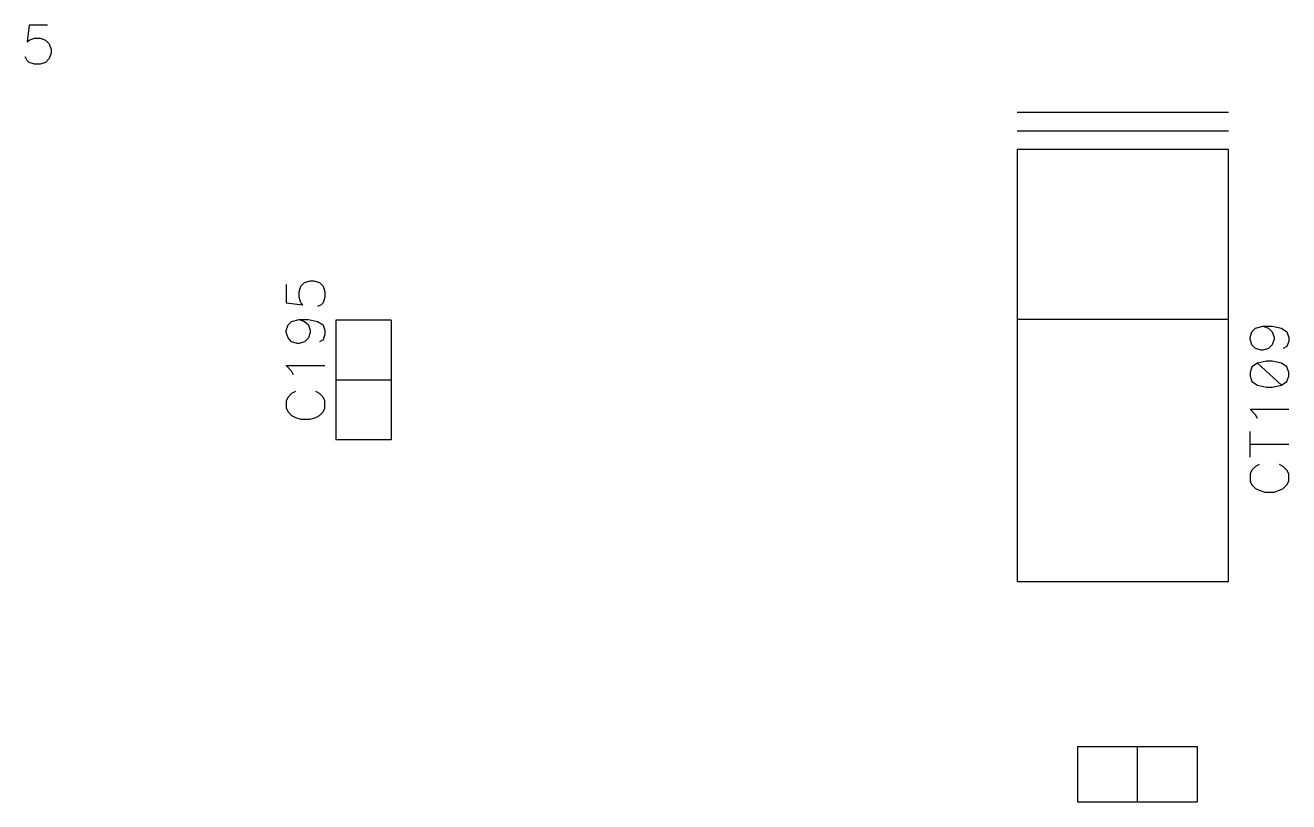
# Model space of a CAD drawing. Extents: x 295 to 953, y 10 to 290.
# Drawn here: x 689.6 to 750.1, y 101.6 to 138.8 of the extents above; entities that cross this region are included whole.
import ezdxf

# ---------------------------------------------------------------- set-up
doc = ezdxf.new("R2010")
doc.units = 0
doc.header["$LTSCALE"] = 5
doc.header["$MEASUREMENT"] = 0
doc.layers.add('DV-DPO-A6_BSK', color=2, linetype='CONTINUOUS')

msp = doc.modelspace()

# ---------------------------------------------------------------- linework, layer by layer
at = {"layer": 'DV-DPO-A6_BSK', "color": 7}
for p, q in [((689.799, 138.789), (689.71, 137.989)), ((690.682, 138.789), (689.799, 138.789)), ((689.71, 137.989), (689.799, 138.079)), ((689.799, 138.079), (690.062, 138.168)), ((690.062, 138.168), (690.33, 138.168)), ((690.33, 138.168), (690.593, 138.079)), ((690.593, 138.079), (690.771, 137.9)), ((690.771, 137.9), (690.861, 137.632)), ((689.71, 137.101), (689.62, 137.28)), ((690.771, 137.19), (690.593, 137.012)), ((690.861, 137.453), (690.771, 137.19)), ((690.861, 137.632), (690.861, 137.453)), ((689.799, 137.012), (689.71, 137.101)), ((690.062, 136.922), (689.799, 137.012)), ((690.33, 136.922), (690.062, 136.922)), ((690.593, 137.012), (690.33, 136.922)), ((747.177, 134.609), (737.057, 134.609)), ((747.177, 133.726), (737.057, 133.726)), ((737.057, 132.848), (737.057, 112.167)), ((747.177, 132.848), (737.057, 132.848)), ((747.177, 112.167), (747.177, 132.848)), ((702.098, 126.389), (702.098, 125.506)), ((702.802, 126.299), (702.981, 126.478)), ((702.981, 126.478), (703.244, 126.562)), ((703.244, 126.562), (703.423, 126.562)), ((703.423, 126.562), (703.691, 126.478)), ((703.691, 126.478), (703.864, 126.299)), ((702.718, 126.037), (702.802, 126.299)), ((702.718, 125.768), (702.718, 126.037)), ((702.802, 125.506), (702.718, 125.768)), ((703.864, 126.299), (703.953, 126.037)), ((703.953, 125.768), (703.864, 125.506)), ((703.953, 126.037), (703.953, 125.768)), ((702.098, 125.506), (702.892, 125.416)), ((702.892, 125.416), (702.802, 125.506)), ((703.775, 125.416), (703.601, 125.327)), ((703.864, 125.506), (703.775, 125.416)), ((702.188, 124.444), (702.361, 124.617)), ((702.361, 124.617), (702.718, 124.707)), ((702.718, 124.707), (702.981, 124.617)), ((702.718, 124.707), (703.16, 124.707)), ((702.981, 124.617), (703.16, 124.444)), ((703.16, 124.707), (703.601, 124.617)), ((703.601, 124.617), (703.864, 124.444)), ((704.473, 124.668), (704.473, 118.946)), ((707.116, 124.668), (704.473, 124.668)), ((707.116, 124.668), (707.116, 118.946)), ((747.177, 124.707), (737.057, 124.707)), ((702.098, 124.176), (702.188, 124.444)), ((702.098, 124.087), (702.098, 124.176)), ((702.188, 123.824), (702.098, 124.087)), ((703.16, 124.444), (703.244, 124.176)), ((703.244, 124.087), (703.16, 123.824)), ((703.244, 124.176), (703.244, 124.087)), ((703.864, 124.444), (703.953, 124.176)), ((703.953, 124.003), (703.864, 123.734)), ((703.953, 124.176), (703.953, 124.003)), ((748.205, 123.852), (748.289, 124.114)), ((748.289, 124.114), (748.467, 124.293)), ((748.467, 124.293), (748.819, 124.383)), ((748.819, 124.383), (749.088, 124.293)), ((748.819, 124.383), (749.261, 124.383)), ((749.088, 124.293), (749.261, 124.114)), ((749.261, 124.383), (749.702, 124.293)), ((749.261, 124.114), (749.35, 123.852)), ((749.702, 124.293), (749.965, 124.114)), ((749.965, 124.114), (750.054, 123.852)), ((702.361, 123.645), (702.188, 123.824)), ((702.629, 123.561), (702.361, 123.645)), ((702.718, 123.561), (702.629, 123.561)), ((702.981, 123.645), (702.718, 123.561)), ((703.16, 123.824), (702.981, 123.645)), ((703.864, 123.734), (703.691, 123.645)), ((748.205, 123.762), (748.205, 123.852)), ((748.289, 123.5), (748.205, 123.762)), ((748.467, 123.321), (748.289, 123.5)), ((748.73, 123.232), (748.467, 123.321)), ((749.088, 123.321), (748.819, 123.232)), ((749.261, 123.5), (749.088, 123.321)), ((749.35, 123.762), (749.261, 123.5)), ((749.35, 123.852), (749.35, 123.762)), ((749.965, 123.41), (749.792, 123.321)), ((750.054, 123.673), (749.965, 123.41)), ((750.054, 123.852), (750.054, 123.673)), ((748.998, 122.706), (748.557, 122.617)), ((748.819, 123.232), (748.73, 123.232)), ((749.261, 122.706), (748.998, 122.706)), ((749.702, 122.617), (749.261, 122.706)), ((702.361, 122.231), (702.098, 122.5)), ((702.098, 122.5), (703.953, 122.5)), ((702.45, 122.058), (702.361, 122.231)), ((748.289, 122.438), (748.205, 122.175)), ((748.205, 122.175), (748.205, 121.997)), ((748.557, 122.617), (748.289, 122.438)), ((748.557, 122.617), (749.702, 121.561)), ((749.965, 122.438), (749.702, 122.617)), ((750.054, 122.175), (749.965, 122.438)), ((750.054, 121.997), (750.054, 122.175)), ((707.116, 121.807), (704.473, 121.807)), ((748.205, 121.997), (748.289, 121.734)), ((748.289, 121.734), (748.557, 121.561)), ((748.557, 121.561), (748.998, 121.471)), ((749.261, 121.471), (749.702, 121.561)), ((749.702, 121.561), (749.965, 121.734)), ((749.965, 121.734), (750.054, 121.997)), ((702.188, 120.996), (702.098, 120.818)), ((702.361, 121.17), (702.188, 120.996)), ((702.54, 121.259), (702.361, 121.17)), ((703.691, 121.17), (703.512, 121.259)), ((703.864, 120.996), (703.691, 121.17)), ((703.953, 120.818), (703.864, 120.996)), ((748.998, 121.471), (749.261, 121.471)), ((702.098, 120.818), (702.098, 120.465)), ((702.098, 120.465), (702.188, 120.287)), ((702.188, 120.287), (702.361, 120.113)), ((703.691, 120.113), (703.864, 120.287)), ((703.864, 120.287), (703.953, 120.465)), ((703.953, 120.465), (703.953, 120.818)), ((748.467, 120.147), (748.205, 120.41)), ((748.205, 120.41), (750.054, 120.41)), ((702.361, 120.113), (702.54, 120.024)), ((702.54, 120.024), (702.802, 119.935)), ((702.802, 119.935), (703.244, 119.935)), ((703.244, 119.935), (703.512, 120.024)), ((703.512, 120.024), (703.691, 120.113)), ((748.557, 119.968), (748.467, 120.147)), ((748.205, 118.119), (748.205, 119.353)), ((707.116, 118.946), (704.473, 118.946)), ((748.205, 118.733), (750.054, 118.733)), ((748.289, 117.498), (748.205, 117.325)), ((748.205, 117.325), (748.205, 116.973)), ((748.467, 117.677), (748.289, 117.498)), ((748.646, 117.766), (748.467, 117.677)), ((749.792, 117.677), (749.613, 117.766)), ((749.965, 117.498), (749.792, 117.677)), ((750.054, 117.325), (749.965, 117.498)), ((750.054, 116.973), (750.054, 117.325)), ((748.205, 116.973), (748.289, 116.794)), ((748.289, 116.794), (748.467, 116.615)), ((749.792, 116.615), (749.965, 116.794)), ((749.965, 116.794), (750.054, 116.973)), ((748.467, 116.615), (748.646, 116.532)), ((748.646, 116.532), (748.909, 116.442)), ((748.909, 116.442), (749.35, 116.442)), ((749.35, 116.442), (749.613, 116.532)), ((749.613, 116.532), (749.792, 116.615)), ((737.057, 112.167), (747.177, 112.167)), ((739.957, 104.271), (745.673, 104.271)), ((739.957, 104.271), (739.957, 101.628)), ((742.812, 104.271), (742.812, 101.628)), ((745.673, 104.271), (745.673, 101.628)), ((739.957, 101.628), (745.673, 101.628))]:
    msp.add_line(p, q, dxfattribs=at)

doc.saveas('drawing.dxf')
